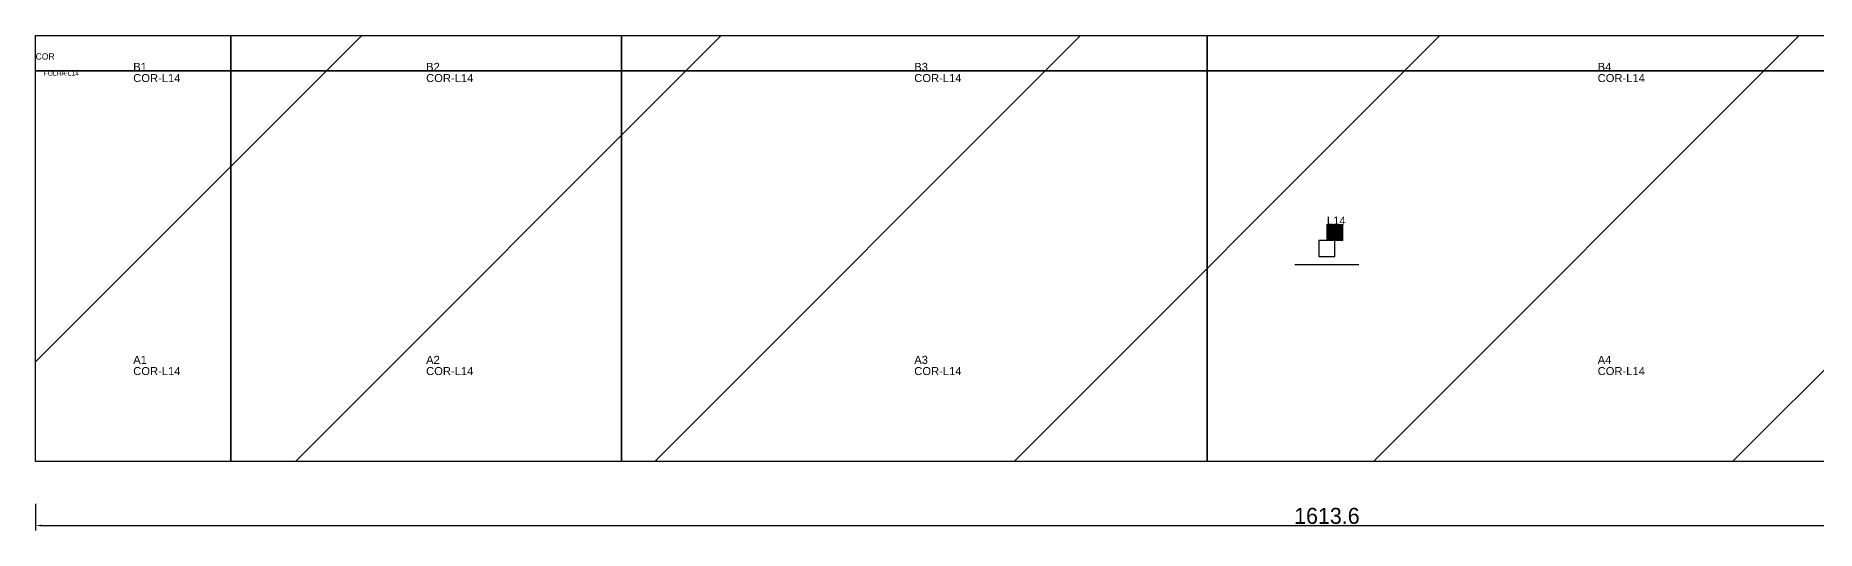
# Model space of a CAD drawing. Header units: metres. Extents: x 222 to 10560, y -107 to 202.
# Drawn here: x 222 to 1335, y -107 to 202 of the extents above; entities that cross this region are included whole.
import ezdxf

# ---------------------------------------------------------------- set-up
doc = ezdxf.new("R2010")
doc.units = ezdxf.units.M
for name, color, linetype in [('3', 3, 'CONTINUOUS'), ('AUX00', 7, 'CONTINUOUS'), ('COTA', 241, 'CONTINUOUS'), ('FOLHA', 255, 'CONTINUOUS'), ('Hachura', 251, 'CONTINUOUS'), ('NOMENCLATURA', 7, 'CONTINUOUS'), ('Nível', 160, 'CONTINUOUS'), ('Painéis', 200, 'CONTINUOUS'), ('Pilares', 5, 'CONTINUOUS'), ('REAPROVEITAMENTO', 251, 'CONTINUOUS'), ('SARR_2.2x7', 40, 'CONTINUOUS')]:
    doc.layers.add(name, color=color, linetype=linetype)
doc.styles.add('ARIAL', font='Arial.ttf')
doc.styles.add('STR_STANDARD', font='arial.ttf')
doc.dimstyles.new('EZ DXF', dxfattribs={"dimtxt": 10, "dimasz": 3.5, "dimexe": 3, "dimexo": 1.5, "dimgap": 1, "dimtad": 1, "dimdec": 1, "dimdsep": 46, "dimcen": 2.5, "dimazin": 3, "dimtfac": 1, "dimtmove": 0, "dimatfit": 3})

msp = doc.modelspace()

# ---------------------------------------------------------------- hatches: boundary and pattern name
at = {"layer": 'Hachura'}
h = msp.add_hatch(dxfattribs=at)
h.set_pattern_fill('ANSI31', scale=50)
h.paths.add_polyline_path([(222.2, 201.5), (1835.82, 201.5), (1835.82, -64.5), (222.2, -64.5)])
h = msp.add_hatch(dxfattribs=at)
h.set_pattern_fill('ANSI31', scale=50)
h.paths.add_polyline_path([(222.2, 201.5), (1835.82, 201.5), (1835.82, -64.5), (222.2, -64.5)])
at = {"layer": 'Reaproveitamento'}
h = msp.add_hatch(dxfattribs=at)
h.set_pattern_fill('SOLID')
h.paths.add_polyline_path([(1029.01, 73.5), (1039.01, 73.5), (1039.01, 83.5), (1029.01, 83.5)])
h = msp.add_hatch(dxfattribs=at)
h.set_pattern_fill('SOLID')
h.paths.add_polyline_path([(1029.01, 73.5), (1039.01, 73.5), (1039.01, 83.5), (1029.01, 83.5)])

# ---------------------------------------------------------------- linework, layer by layer
at = {"layer": '3'}
for points in [[(344.2, -64.5), (344.2, 201.5)], [(344.2, -64.5), (344.2, 201.5)], [(588.2, -64.5), (588.2, 201.5)], [(588.2, -64.5), (588.2, 201.5)], [(954.2, -64.5), (954.2, 201.5)], [(954.2, -64.5), (954.2, 201.5)], [(222.2, 179.5), (1835.82, 179.5)], [(222.2, 179.5), (1835.82, 179.5)]]:
    msp.add_lwpolyline(points, close=True, dxfattribs=at)
at = {"layer": 'Painéis', "color": 200}
for p, q in [((222.2, 201.5), (1835.82, 201.5)), ((222.2, -64.5), (222.2, 201.5)), ((222.2, 201.5), (1835.82, 201.5)), ((222.2, -64.5), (222.2, 201.5)), ((1835.82, -64.5), (222.2, -64.5)), ((1835.82, -64.5), (222.2, -64.5))]:
    msp.add_line(p, q, dxfattribs=at)
at = {"layer": 'Pilares'}
msp.add_lwpolyline([(1024.01, 63.5), (1034.01, 63.5), (1034.01, 73.5), (1024.01, 73.5)], close=True, dxfattribs=at)
msp.add_lwpolyline([(1024.01, 63.5), (1034.01, 63.5), (1034.01, 73.5), (1024.01, 73.5)], close=True, dxfattribs=at)
at = {"layer": 'SARR_2.2x7'}
msp.add_line((1009.01, 58.5), (1049.01, 58.5), dxfattribs=at)
msp.add_line((1009.01, 58.5), (1049.01, 58.5), dxfattribs=at)

# ---------------------------------------------------------------- texts
at = {"layer": '3', "style": 'STR_STANDARD'}
for s, p in [('B1', (283.2, 179.5)), ('B1', (283.2, 179.5)), ('B2', (466.2, 179.5)), ('B2', (466.2, 179.5)), ('B3', (771.2, 179.5)), ('B3', (771.2, 179.5)), ('B4', (1198.2, 179.5)), ('B4', (1198.2, 179.5)), ('A1', (283.2, -3.5)), ('A1', (283.2, -3.5)), ('A2', (466.2, -3.5)), ('A2', (466.2, -3.5)), ('A3', (771.2, -3.5)), ('A3', (771.2, -3.5)), ('A4', (1198.2, -3.5)), ('A4', (1198.2, -3.5))]:
    msp.add_text(s, height=5, dxfattribs=at).set_placement(p)
at = {"layer": 'AUX00', "style": 'STR_STANDARD'}
for p in [(283.2, 172.5), (283.2, 172.5), (466.2, 172.5), (466.2, 172.5), (771.2, 172.5), (771.2, 172.5), (1198.2, 172.5), (1198.2, 172.5), (283.2, -10.5), (283.2, -10.5), (466.2, -10.5), (466.2, -10.5), (771.2, -10.5), (771.2, -10.5), (1198.2, -10.5), (1198.2, -10.5)]:
    msp.add_text('COR-L14', height=5, dxfattribs=at).set_placement(p)
at = {"layer": 'FOLHA'}
msp.add_text('FOLHA-L14', height=3, dxfattribs=at).set_placement((227.2, 176.5))
msp.add_text('FOLHA-L14', height=3, dxfattribs=at).set_placement((227.2, 176.5))
at = {"layer": 'NOMENCLATURA', "insert": (1029.01, 88.5), "char_height": 5, "attachment_point": 1, "style": 'ARIAL'}
msp.add_mtext('L14', dxfattribs=at)
msp.add_mtext('L14', dxfattribs=at)
at = {"layer": 'Nível'}
msp.add_text('COR', height=4, dxfattribs=at).set_placement((222.2, 186.5))
msp.add_text('COR', height=4, dxfattribs=at).set_placement((222.2, 186.5))

# ---------------------------------------------------------------- dimensions: what is measured, and where the dimension line sits
at = {"layer": 'COTA'}
msp.add_linear_dim(base=(222.2, -104.5), p1=(222.2, -89.5), p2=(1835.82, -89.5), dimstyle='EZ DXF', dxfattribs=at).render()
msp.add_linear_dim(base=(222.2, -104.5), p1=(222.2, -89.5), p2=(1835.82, -89.5), dimstyle='EZ DXF', dxfattribs=at).render()

doc.saveas('drawing.dxf')
